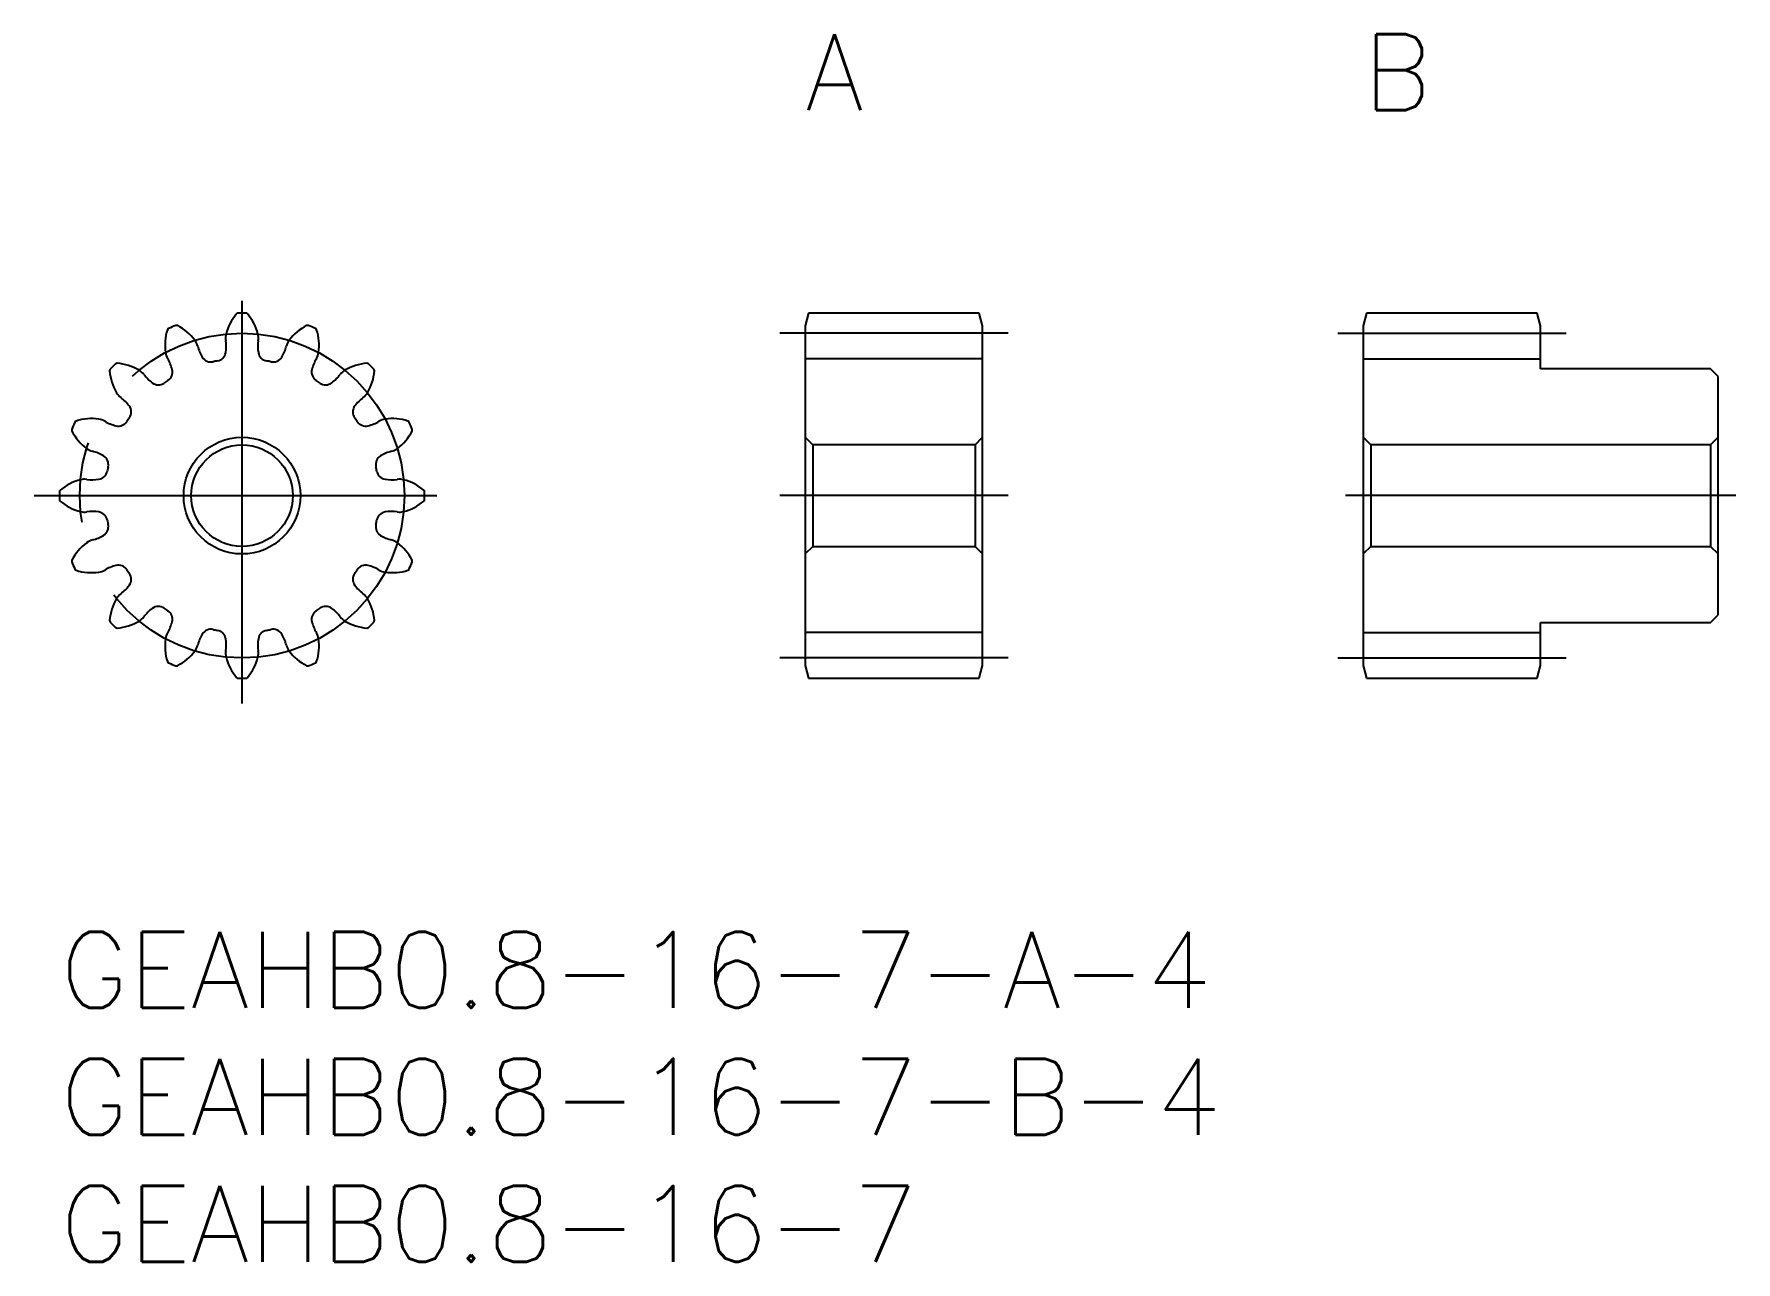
# Model space of a CAD drawing. Extents: x -1 to 66.1, y -13 to 35.4.
import ezdxf

# ---------------------------------------------------------------- set-up
doc = ezdxf.new("R2010")
doc.units = 0
doc.header["$LTSCALE"] = 0.5
doc.linetypes.add('CENTER', pattern=[50.8, 31.75, -6.35, 6.35, -6.35])
for name, color, linetype in [('MSM_CENTER', 1, 'CENTER'), ('MSM_CONTINUOUS', 7, 'CONTINUOUS'), ('MSM_PART_NUMBER', 7, 'CONTINUOUS')]:
    doc.layers.add(name, color=color, linetype=linetype)
doc.styles.get("Standard").update_dxf_attribs({"font": 'txt.shx', "height": 3, "bigfont": 'bigfont.shx'})

# ---------------------------------------------------------------- blocks, each defined once
blk = doc.blocks.new('*U4')
at = {"layer": 'MSM_PART_NUMBER'}
blk.add_text('GEAHB0.8-16-7-A-4', height=3, dxfattribs=at).set_placement((0, -3))
blk = doc.blocks.new('*U5')
at = {"layer": 'MSM_PART_NUMBER'}
blk.add_text('GEAHB0.8-16-7-B-4', height=3, dxfattribs=at).set_placement((0, -8))
blk = doc.blocks.new('*U8')
at = {"layer": 'MSM_PART_NUMBER'}
blk.add_text('GEAHB0.8-16-7', height=3, dxfattribs=at).set_placement((0, -13.014))

msp = doc.modelspace()

# ---------------------------------------------------------------- linework, layer by layer
at = {"layer": 'MSM_CENTER'}
for p, q in [((7.17, 9), (7.17, 25.4)), ((37.37, 23.6), (28.37, 23.6)), ((50.37, 23.6), (59.37, 23.6)), ((-1.03, 17.2), (15.37, 17.2)), ((37.37, 17.2), (28.37, 17.2)), ((66.07, 17.2), (50.67, 17.2)), ((37.37, 10.8), (28.37, 10.8)), ((50.37, 10.8), (59.37, 10.8))]:
    msp.add_line(p, q, dxfattribs=at)
msp.add_circle((7.17, 17.2), 6.4, dxfattribs=at)
at = {"layer": 'MSM_CONTINUOUS'}
for p, q in [((29.504, 24.4), (29.37, 23.9)), ((36.236, 24.4), (29.504, 24.4)), ((36.37, 23.9), (36.236, 24.4)), ((51.504, 24.4), (51.37, 23.9)), ((58.236, 24.4), (51.504, 24.4)), ((58.37, 23.9), (58.236, 24.4)), ((29.37, 23.9), (29.37, 10.5)), ((36.37, 10.5), (36.37, 23.9)), ((51.37, 23.9), (51.37, 10.5)), ((58.37, 22.2), (58.37, 23.9)), ((36.37, 22.6), (29.37, 22.6)), ((51.37, 22.6), (58.37, 22.6)), ((65.07, 22.2), (58.37, 22.2)), ((65.37, 21.9), (65.07, 22.2)), ((65.37, 12.5), (65.37, 21.9)), ((29.37, 19.5), (29.67, 19.2)), ((36.07, 19.2), (36.37, 19.5)), ((51.37, 19.5), (51.67, 19.2)), ((65.07, 19.2), (65.37, 19.5)), ((29.67, 19.2), (29.67, 15.2)), ((36.07, 19.2), (29.67, 19.2)), ((36.07, 19.2), (36.07, 15.2)), ((51.67, 19.2), (51.67, 15.2)), ((65.07, 19.2), (51.67, 19.2)), ((65.07, 19.2), (65.07, 15.2)), ((29.67, 15.2), (29.37, 14.9)), ((29.67, 15.2), (36.07, 15.2)), ((36.37, 14.9), (36.07, 15.2)), ((51.67, 15.2), (51.37, 14.9)), ((51.67, 15.2), (65.07, 15.2)), ((65.37, 14.9), (65.07, 15.2)), ((58.37, 10.5), (58.37, 12.2)), ((58.37, 12.2), (65.07, 12.2)), ((65.07, 12.2), (65.37, 12.5)), ((36.37, 11.8), (29.37, 11.8)), ((51.37, 11.8), (58.37, 11.8)), ((29.37, 10.5), (29.504, 10)), ((36.236, 10), (36.37, 10.5)), ((51.37, 10.5), (51.504, 10)), ((58.236, 10), (58.37, 10.5)), ((29.504, 10), (36.236, 10)), ((51.504, 10), (58.236, 10))]:
    msp.add_line(p, q, dxfattribs=at)
for radius in [2.3, 2]:
    msp.add_circle((7.17, 17.2), radius, dxfattribs=at)
for centre, radius, start, end in [((8.48, 23.073), 2, 139.54659, 165.625), ((7.019, 24.318), 0.08, 91.21456, 139.54659), ((7.17, 17.2), 7.2, 88.78544, 91.21456), ((7.321, 24.318), 0.08, 40.45341, 88.78544), ((5.86, 23.073), 2, 14.375, 40.45341), ((6.133, 23.127), 2, 162.04659, 188.125), ((4.307, 23.719), 0.08, 113.71456, 162.04659), ((7.17, 17.2), 7.2, 111.28544, 113.71456), ((4.586, 23.834), 0.08, 62.95341, 111.28544), ((3.713, 22.124), 2, 36.875, 62.95341), ((7.17, 23.408), 0.648, 165.62493, 188.1508), ((7.17, 23.408), 0.648, 351.8492, 14.37508), ((10.628, 22.124), 2, 117.04659, 143.125), ((9.755, 23.834), 0.08, 68.71448, 117.04659), ((7.17, 17.2), 7.2, 66.28544, 68.71456), ((10.034, 23.719), 0.08, 17.95343, 66.28544), ((8.207, 23.127), 2, 351.875, 17.95341), ((4.794, 22.936), 0.648, 188.12493, 210.6508), ((4.794, 22.936), 0.648, 14.3492, 36.87508), ((6.972, 23.493), 1.6, 194.34914, 211.29923), ((6.131, 22.906), 0.4, 280.31959, 351.20078), ((4.945, 23.09), 1.6, 351.20077, 8.15086), ((9.395, 23.09), 1.6, 171.84914, 188.79923), ((8.209, 22.906), 0.4, 188.79922, 259.68041), ((7.369, 23.493), 1.6, 328.70077, 345.65086), ((9.546, 22.936), 0.648, 143.12493, 165.6508), ((9.546, 22.936), 0.648, 329.3492, 351.87507), ((2.03, 22.127), 0.08, 136.21456, 184.54659), ((7.17, 17.2), 7.2, 133.78544, 136.21456), ((2.244, 22.34), 0.08, 85.45341, 133.78544), ((2.091, 20.426), 2, 59.375, 85.45341), ((2.78, 21.59), 0.648, 36.8492, 59.37508), ((2.861, 21.79), 1.6, 13.70077, 30.65086), ((4.027, 22.074), 0.4, 302.81959, 13.70078), ((5.947, 22.869), 0.4, 211.29922, 282.18041), ((7.17, 17.2), 5.4, 100.31959, 102.18041), ((7.17, 17.2), 5.4, 77.81959, 79.68041), ((8.394, 22.869), 0.4, 257.81959, 328.70079), ((10.314, 22.074), 0.4, 166.29922, 237.18041), ((11.48, 21.79), 1.6, 149.34914, 166.29923), ((11.56, 21.59), 0.648, 120.62493, 143.1508), ((12.249, 20.426), 2, 94.54659, 120.625), ((12.097, 22.34), 0.08, 46.21448, 94.54659), ((7.17, 17.2), 7.2, 43.78544, 46.21456), ((12.31, 22.127), 0.08, 355.45343, 43.78544), ((3.944, 22.279), 2, 184.54659, 210.625), ((4.579, 22.938), 1.6, 216.84914, 233.79923), ((3.87, 21.97), 0.4, 233.79922, 304.68041), ((7.17, 17.2), 5.4, 122.81959, 124.68041), ((7.17, 17.2), 5.4, 55.31959, 57.18041), ((10.47, 21.97), 0.4, 235.31959, 306.20079), ((9.762, 22.938), 1.6, 306.20077, 323.15086), ((10.397, 22.279), 2, 329.375, 355.45341), ((2.78, 21.59), 0.648, 210.62493, 233.1508), ((1.432, 19.791), 1.6, 36.20077, 53.15086), ((12.908, 19.791), 1.6, 126.84914, 143.79923), ((11.56, 21.59), 0.648, 306.8492, 329.37507), ((0.652, 20.064), 0.08, 107.95341, 156.28544), ((1.243, 18.237), 2, 81.875, 107.95341), ((1.434, 19.576), 0.648, 59.3492, 81.87508), ((2.58, 21.509), 1.6, 239.34914, 256.29923), ((7.17, 17.2), 5.4, 145.31959, 147.18041), ((2.401, 20.5), 0.4, 325.31959, 36.20079), ((11.94, 20.5), 0.4, 143.79922, 214.68041), ((7.17, 17.2), 5.4, 32.81959, 34.68041), ((11.76, 21.509), 1.6, 283.70077, 300.65086), ((12.906, 19.576), 0.648, 98.12493, 120.6508), ((13.097, 18.237), 2, 72.04659, 98.125), ((13.689, 20.064), 0.08, 23.71448, 72.04659), ((0.536, 19.785), 0.08, 158.71456, 207.04659), ((7.17, 17.2), 7.2, 156.28544, 158.71456), ((2.246, 20.658), 2, 207.04659, 233.125), ((2.296, 20.344), 0.4, 256.29922, 327.18041), ((12.045, 20.344), 0.4, 212.81959, 283.70079), ((12.095, 20.658), 2, 306.875, 332.95341), ((7.17, 17.2), 7.2, 21.28544, 23.71456), ((13.805, 19.785), 0.08, 332.95343, 21.28544), ((1.434, 19.576), 0.648, 233.12493, 255.6508), ((0.877, 17.398), 1.6, 58.70077, 75.65086), ((13.463, 17.398), 1.6, 104.34914, 121.29923), ((12.906, 19.576), 0.648, 284.3492, 306.87508), ((1.464, 18.239), 0.4, 278.79922, 349.68041), ((1.501, 18.424), 0.4, 347.81959, 58.70079), ((7.17, 17.2), 5.4, 167.81959, 169.68041), ((12.84, 18.424), 0.4, 121.29922, 192.18041), ((7.17, 17.2), 5.4, 10.31959, 12.18041), ((12.876, 18.239), 0.4, 190.31959, 261.20079), ((1.298, 15.89), 2, 104.375, 130.45341), ((0.962, 17.2), 0.648, 81.8492, 104.37508), ((1.281, 19.425), 1.6, 261.84914, 278.79923), ((13.06, 19.425), 1.6, 261.20077, 278.15086), ((13.379, 17.2), 0.648, 75.62493, 98.1508), ((13.043, 15.89), 2, 49.54659, 75.625), ((7.17, 17.2), 7.2, 178.78544, 181.21456), ((0.052, 17.351), 0.08, 130.45341, 178.78544), ((0.052, 17.049), 0.08, 181.21456, 229.54659), ((1.298, 18.51), 2, 229.54659, 255.625), ((13.043, 18.51), 2, 284.375, 310.45341), ((14.289, 17.351), 0.08, 1.21448, 49.54659), ((14.289, 17.049), 0.08, 310.45341, 358.78544), ((7.17, 17.2), 7.2, 358.78544, 1.21456), ((0.962, 17.2), 0.648, 255.62493, 278.1508), ((1.281, 14.975), 1.6, 81.20077, 98.15086), ((1.464, 16.161), 0.4, 10.31959, 81.20078), ((7.17, 17.2), 5.4, 190.31959, 192.18041), ((7.17, 17.2), 5.4, 347.81959, 349.68041), ((12.876, 16.161), 0.4, 98.79922, 169.68041), ((13.06, 14.975), 1.6, 81.84914, 98.79923), ((13.379, 17.2), 0.648, 261.8492, 284.37508), ((1.434, 14.824), 0.648, 104.3492, 126.87508), ((0.877, 17.002), 1.6, 284.34914, 301.29923), ((1.501, 15.976), 0.4, 301.29922, 12.18041), ((12.84, 15.976), 0.4, 167.81959, 238.70079), ((13.463, 17.002), 1.6, 238.70077, 255.65086), ((12.906, 14.824), 0.648, 53.12493, 75.6508), ((2.246, 13.742), 2, 126.875, 152.95341), ((12.095, 13.742), 2, 27.04659, 53.125), ((0.536, 14.615), 0.08, 152.95341, 201.28544), ((7.17, 17.2), 7.2, 201.28544, 203.71456), ((0.652, 14.336), 0.08, 203.71456, 252.04659), ((1.243, 16.163), 2, 252.04659, 278.125), ((1.434, 14.824), 0.648, 278.12493, 300.6508), ((2.58, 12.891), 1.6, 103.70077, 120.65086), ((2.296, 14.056), 0.4, 32.81959, 103.70078), ((7.17, 17.2), 5.4, 212.81959, 214.68041), ((2.401, 13.9), 0.4, 323.79922, 34.68041), ((11.94, 13.9), 0.4, 145.31959, 216.20078), ((7.17, 17.2), 5.4, 325.31959, 327.18041), ((12.045, 14.056), 0.4, 76.29922, 147.18041), ((11.76, 12.891), 1.6, 59.34914, 76.29923), ((12.906, 14.824), 0.648, 239.3492, 261.87508), ((13.097, 16.163), 2, 261.875, 287.95341), ((13.689, 14.336), 0.08, 287.95341, 336.28544), ((7.17, 17.2), 7.2, 336.28544, 338.71456), ((13.805, 14.615), 0.08, 338.71456, 27.04659), ((1.432, 14.609), 1.6, 306.84914, 323.79923), ((12.908, 14.609), 1.6, 216.20077, 233.15086), ((3.944, 12.121), 2, 149.375, 175.45341), ((2.78, 12.81), 0.648, 126.8492, 149.37508), ((4.579, 11.462), 1.6, 126.20077, 143.15086), ((3.87, 12.43), 0.4, 55.31959, 126.20079), ((7.17, 17.2), 5.4, 235.31959, 237.18041), ((7.17, 17.2), 5.4, 302.81959, 304.68041), ((10.47, 12.43), 0.4, 53.79922, 124.68041), ((9.762, 11.462), 1.6, 36.84914, 53.79923), ((11.56, 12.81), 0.648, 30.62493, 53.1508), ((10.397, 12.121), 2, 4.54659, 30.625), ((2.03, 12.273), 0.08, 175.45341, 223.78544), ((7.17, 17.2), 7.2, 223.78544, 226.21456), ((2.091, 13.974), 2, 274.54659, 300.625), ((2.78, 12.81), 0.648, 300.62493, 323.1508), ((2.861, 12.61), 1.6, 329.34914, 346.29923), ((4.027, 12.326), 0.4, 346.29922, 57.18041), ((10.314, 12.326), 0.4, 122.81959, 193.70079), ((11.48, 12.61), 1.6, 193.70077, 210.65086), ((11.56, 12.81), 0.648, 216.8492, 239.37508), ((12.249, 13.974), 2, 239.375, 265.45341), ((7.17, 17.2), 7.2, 313.78544, 316.21456), ((12.31, 12.273), 0.08, 316.21456, 4.54659), ((2.244, 12.06), 0.08, 226.21456, 274.54659), ((6.133, 11.273), 2, 171.875, 197.95341), ((4.794, 11.464), 0.648, 149.3492, 171.87508), ((6.972, 10.907), 1.6, 148.70077, 165.65086), ((5.947, 11.531), 0.4, 77.81959, 148.70079), ((7.17, 17.2), 5.4, 257.81959, 259.68041), ((6.131, 11.494), 0.4, 8.79922, 79.68041), ((4.945, 11.31), 1.6, 351.84914, 8.79923), ((9.395, 11.31), 1.6, 171.20077, 188.15086), ((8.209, 11.494), 0.4, 100.31959, 171.20079), ((7.17, 17.2), 5.4, 280.31959, 282.18041), ((8.394, 11.531), 0.4, 31.29922, 102.18041), ((7.369, 10.907), 1.6, 14.34914, 31.29923), ((9.546, 11.464), 0.648, 8.12493, 30.6508), ((8.207, 11.273), 2, 342.04659, 8.125), ((12.097, 12.06), 0.08, 265.45341, 313.78544), ((3.713, 12.276), 2, 297.04659, 323.125), ((4.794, 11.464), 0.648, 323.12493, 345.6508), ((7.17, 10.992), 0.648, 171.8492, 194.37508), ((8.48, 11.327), 2, 194.375, 220.45341), ((5.86, 11.327), 2, 319.54659, 345.625), ((7.17, 10.992), 0.648, 345.62493, 8.1508), ((9.546, 11.464), 0.648, 194.3492, 216.87508), ((10.628, 12.276), 2, 216.875, 242.95341), ((4.307, 10.681), 0.08, 197.95343, 246.28544), ((7.17, 17.2), 7.2, 246.28544, 248.71456), ((4.586, 10.566), 0.08, 248.71456, 297.04659), ((9.755, 10.566), 0.08, 242.95341, 291.28544), ((7.17, 17.2), 7.2, 291.28544, 293.71456), ((10.034, 10.681), 0.08, 293.71456, 342.04659), ((7.019, 10.082), 0.08, 220.45341, 268.78544), ((7.17, 17.2), 7.2, 268.78544, 271.21456), ((7.321, 10.082), 0.08, 271.21456, 319.54659)]:
    msp.add_arc(centre, radius, start, end, dxfattribs=at)

# ---------------------------------------------------------------- block references
for name in ['*U4', '*U5', '*U8']:
    msp.add_blockref(name, (0, 0), dxfattribs=at)

# ---------------------------------------------------------------- texts
at = {"layer": 'MSM_PART_NUMBER', "linetype": 'CONTINUOUS'}
for s, p in [('A', (29.37, 32.4)), ('B', (51.37, 32.4))]:
    msp.add_text(s, height=3, dxfattribs=at).set_placement(p)

doc.saveas('drawing.dxf')
